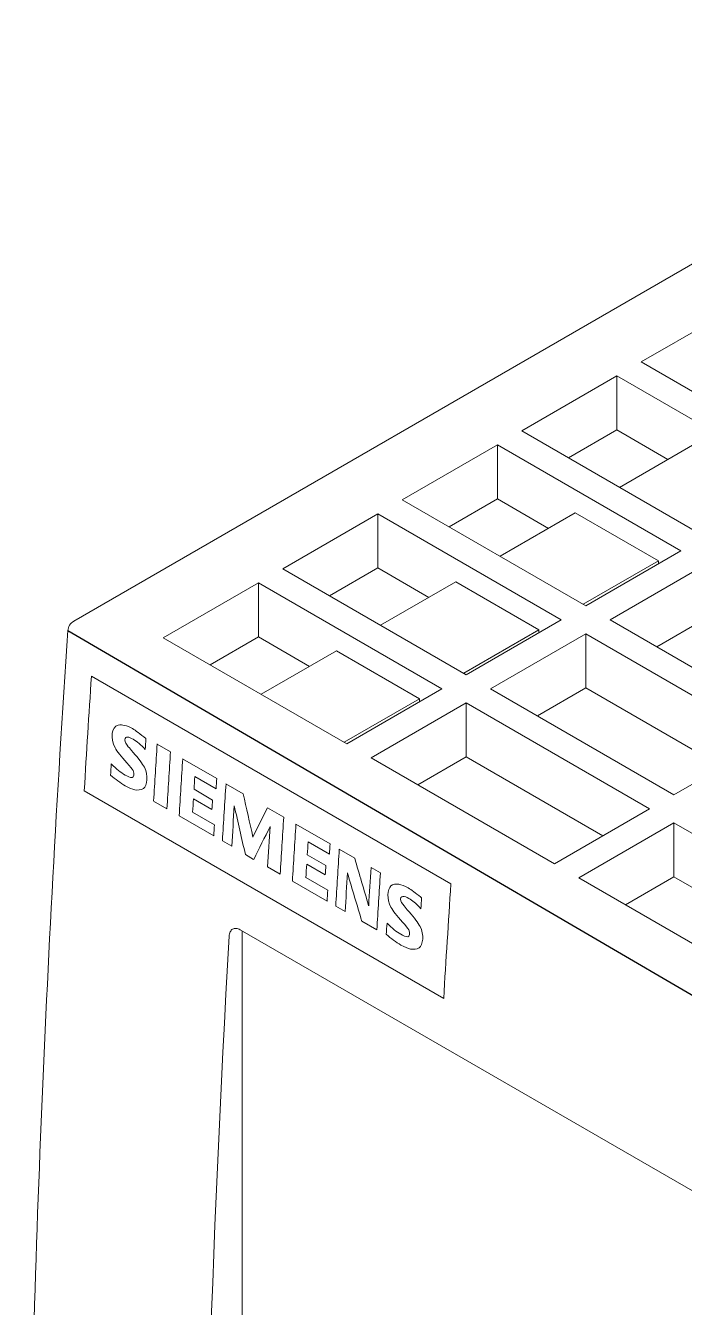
# Model space of a CAD drawing. Header units: inches. Extents: x 9220 to 92460, y -39241 to 4813.
# Drawn here: x 9219.83 to 9242.28, y 4756.4 to 4800.06 of the extents above; entities that cross this region are included whole.
import ezdxf

# ---------------------------------------------------------------- set-up
doc = ezdxf.new("R2010")
doc.units = ezdxf.units.IN
doc.header["$MEASUREMENT"] = 0

# ---------------------------------------------------------------- blocks, each defined once
blk = doc.blocks.new('A$C0f779728')
at = {"lineweight": 0, "extrusion": (-1.66533e-16, 0.816497, 0.57735)}
for p, q in [((2890.5588, -498.5775), (2889.1771, -499.3753)), ((2890.0649, -498.9544), (2889.9375, -499.028)), ((2889.9375, -499.028), (2890.1832, -499.1698)), ((2889.9048, -499.0468), (2889.7774, -499.1204)), ((2890.1506, -499.1887), (2889.9048, -499.0468)), ((2889.9048, -499.1191), (2889.9048, -499.0468)), ((2889.7774, -499.1204), (2890.0231, -499.2623)), ((2889.9048, -499.1191), (2889.84, -499.1565)), ((2889.9731, -499.1586), (2889.9048, -499.1191)), ((2889.7448, -499.1392), (2889.6173, -499.2128)), ((2889.9905, -499.2811), (2889.7448, -499.1392)), ((2889.7448, -499.2116), (2889.7448, -499.1392)), ((2890.0093, -499.1377), (2889.9083, -499.196)), ((2889.7448, -499.2116), (2889.68, -499.249)), ((2889.8131, -499.251), (2889.7448, -499.2116)), ((2889.6173, -499.2128), (2889.8631, -499.3547)), ((2889.5847, -499.2317), (2889.4573, -499.3052)), ((2889.8304, -499.3735), (2889.5847, -499.2317)), ((2889.5847, -499.304), (2889.5847, -499.2317)), ((2889.8492, -499.2301), (2889.7483, -499.2884)), ((2889.9606, -499.2944), (2889.8492, -499.2301)), ((2889.9606, -499.2944), (2889.8596, -499.3527)), ((2889.8631, -499.3547), (2889.9905, -499.2811)), ((2889.9606, -499.2984), (2889.9606, -499.2944)), ((2889.4573, -499.3052), (2889.703, -499.4471)), ((2889.5847, -499.304), (2889.5199, -499.3414)), ((2889.653, -499.3434), (2889.5847, -499.304)), ((2890.0231, -499.3), (2889.8957, -499.3735)), ((2889.4246, -499.3241), (2889.2972, -499.3976)), ((2889.6703, -499.4659), (2889.4246, -499.3241)), ((2889.4246, -499.3964), (2889.4246, -499.3241)), ((2889.6892, -499.3225), (2889.5882, -499.3808)), ((2889.8005, -499.3868), (2889.6892, -499.3225)), ((2889.703, -499.4471), (2889.8304, -499.3735)), ((2889.8957, -499.3735), (2890.1415, -499.5154)), ((2890.0231, -499.3723), (2889.9584, -499.4097)), ((2889.2972, -499.3976), (2889.5429, -499.5395)), ((2889.4246, -499.3964), (2889.3598, -499.4338)), ((2889.4929, -499.4358), (2889.4246, -499.3964)), ((2889.8005, -499.3868), (2889.6996, -499.4451)), ((2889.8631, -499.3924), (2889.7356, -499.4659)), ((2889.8005, -499.3908), (2889.8005, -499.3868)), ((2890.1088, -499.5343), (2889.8631, -499.3924)), ((2889.8631, -499.4647), (2889.8631, -499.3924)), ((2889.5291, -499.4149), (2889.4281, -499.4732)), ((2889.6405, -499.4792), (2889.5291, -499.4149)), ((2889.6825, -499.7271), (2889.2009, -499.449)), ((2889.5429, -499.5395), (2889.6703, -499.4659)), ((2889.7356, -499.4659), (2889.9814, -499.6078)), ((2889.8631, -499.4647), (2889.7983, -499.5021)), ((2890.0462, -499.5704), (2889.8631, -499.4647)), ((2889.6405, -499.4792), (2889.5395, -499.5375)), ((2889.703, -499.4848), (2889.5756, -499.5584)), ((2889.6405, -499.4832), (2889.6405, -499.4792)), ((2889.9487, -499.6267), (2889.703, -499.4848)), ((2889.703, -499.5571), (2889.703, -499.4848)), ((2889.9814, -499.6078), (2890.1088, -499.5343)), ((2889.289, -499.5398), (2889.3068, -499.5501)), ((2889.3231, -499.5595), (2889.3688, -499.5859)), ((2889.5756, -499.5584), (2889.8213, -499.7002)), ((2889.703, -499.5571), (2889.6382, -499.5945)), ((2889.8861, -499.6628), (2889.703, -499.5571)), ((2889.3679, -499.5997), (2889.3394, -499.5833)), ((2889.1912, -499.6025), (2889.6729, -499.8805)), ((2889.3383, -499.6005), (2889.3631, -499.6148)), ((2889.3811, -499.593), (2889.4042, -499.6064)), ((2889.302, -499.6265), (2889.2842, -499.6162)), ((2889.3623, -499.6274), (2889.3375, -499.6131)), ((2889.3647, -499.6627), (2889.3183, -499.6359)), ((2889.3364, -499.6312), (2889.3656, -499.6481)), ((2889.4367, -499.6251), (2889.4586, -499.6377)), ((2889.8213, -499.7002), (2889.9487, -499.6267)), ((2889.4749, -499.6472), (2889.5206, -499.6735)), ((2889.9814, -499.6455), (2889.854, -499.7191)), ((2890.2271, -499.7874), (2889.9814, -499.6455)), ((2889.9814, -499.7179), (2889.9814, -499.6455)), ((2889.3889, -499.6766), (2889.3763, -499.6694)), ((2889.5197, -499.6873), (2889.4912, -499.6709)), ((2889.4182, -499.6943), (2889.4072, -499.688)), ((2889.4901, -499.6881), (2889.5149, -499.7025)), ((2889.533, -499.6807), (2889.5537, -499.6926)), ((2889.4538, -499.7141), (2889.4369, -499.7043)), ((2889.5141, -499.7151), (2889.4893, -499.7007)), ((2889.5755, -499.7053), (2889.5881, -499.7125)), ((2889.5165, -499.7503), (2889.4701, -499.7235)), ((2889.4882, -499.7188), (2889.5174, -499.7357)), ((2889.854, -499.7191), (2890.0997, -499.861)), ((2889.9814, -499.7179), (2889.9166, -499.7553)), ((2890.1645, -499.8236), (2889.9814, -499.7179)), ((2889.5408, -499.7643), (2889.5282, -499.7571)), ((2889.6418, -499.7447), (2889.6433, -499.7459)), ((2889.5833, -499.7888), (2889.5632, -499.7773)), ((2890.1463, -500.2194), (2889.4002, -499.7886)), ((2889.403, -499.7902), (2889.403, -502.1979))]:
    blk.add_line(p, q, dxfattribs=at)
blk.add_line((2889.1693, -499.3878), (2890.4076, -500.1107))
at = {"lineweight": 0, "extrusion": (4.0637e-17, 0, -1)}
blk.add_arc((-2889.185, -499.3889), 0.0157, 3.8554, 60, dxfattribs=at)
at = {"lineweight": 0}
for centre, major_axis, ratio, start_param, end_param in [((2906.2684, -491.155), (-12.1063, -20.9687), 0.57735, -0.864386, -0.856886), ((2910.9939, -488.9267), (-17.0213, -23.4177), 0.57963, -0.741506, -0.740878), ((2906.3768, -491.2176), (-12.1063, -20.9687), 0.57735, -0.862506, -0.858775), ((2907.8401, -490.5372), (-13.5951, -21.763), 0.57995, -0.82171, -0.8209), ((2907.2811, -490.8419), (-12.9797, -21.4415), 0.57915, -0.838562, -0.837903), ((2909.1147, -489.9899), (-2.9157, -27.7936), 0.731817, -1.141955, -1.139736), ((2906.8779, -491.0074), (-12.5902, -21.2336), 0.578408, -0.846966, -0.846092), ((2907.971, -490.4982), (-13.707, -21.8209), 0.580028, -0.817996, -0.817406), ((2906.4637, -491.2678), (-12.1063, -20.9687), 0.57735, -0.861417, -0.858775), ((2906.5286, -491.3053), (-12.1063, -20.9687), 0.57735, -0.862506, -0.858775), ((2905.648, -491.6432), (11.2951, 20.5083), 0.575022, -4.024404, -4.023674), ((2909.3344, -489.8997), (-20.8635, -19.0152), 0.333788, -0.717366, -0.714884), ((2907.9919, -490.6248), (-13.5951, -21.763), 0.57995, -0.82171, -0.8209), ((2907.4329, -490.9296), (-12.9797, -21.4415), 0.57915, -0.838562, -0.837903), ((2907.0296, -491.095), (-12.5902, -21.2336), 0.578408, -0.846966, -0.846092), ((2908.1228, -490.5859), (-13.707, -21.8209), 0.580028, -0.817996, -0.817406), ((2911.1032, -489.1787), (1.0026, -30.534), 0.756267, -1.244203, -1.241979), ((2906.6156, -491.3555), (-12.1063, -20.9687), 0.57735, -0.861306, -0.858775), ((2906.6581, -491.38), (-12.1063, -20.9687), 0.57735, -0.862506, -0.858775), ((2905.7998, -491.7308), (11.2951, 20.5083), 0.575022, -4.024404, -4.023674), ((2904.1417, -492.6686), (9.5222, 19.4147), 0.566597, -4.082455, -4.081686), ((2906.4672, -491.269), (-12.1063, -20.9687), 0.57735, -0.852929, -0.730899)]:
    blk.add_ellipse(centre, major_axis=major_axis, ratio=ratio, start_param=start_param, end_param=end_param, dxfattribs=at)
at = {"lineweight": 0, "extrusion": (-7.58296e-17, -2.03185e-17, -1)}
blk.add_ellipse((2906.359, -491.2073), major_axis=(12.1063, 20.9687), ratio=0.57735, start_param=-2.282818, end_param=-2.279086, dxfattribs=at)
at = {"lineweight": 0, "extrusion": (-1.10218e-16, 1.36627e-16, -1)}
blk.add_ellipse((2908.2402, -490.2201), major_axis=(14.1329, 22.0383), ratio=0.580272, start_param=-2.336497, end_param=-2.335799, dxfattribs=at)
at = {"lineweight": 0, "extrusion": (-2.92163e-16, 1.04582e-16, -1)}
for centre in [(2906.3932, -491.227), (2906.4512, -491.2605), (2906.5449, -491.3147), (2906.603, -491.3482)]:
    blk.add_ellipse(centre, major_axis=(12.1063, 20.9687), ratio=0.57735, start_param=-2.282818, end_param=-2.279086, dxfattribs=at)
at = {"lineweight": 0, "extrusion": (-2.48627e-16, 2.41835e-17, -1)}
blk.add_ellipse((2909.1973, -489.9355), major_axis=(2.7181, 27.9444), ratio=0.733754, start_param=-1.997601, end_param=-1.995113, dxfattribs=at)
at = {"lineweight": 0, "extrusion": (8.18711e-17, 7.49871e-17, -1)}
blk.add_ellipse((2909.2649, -489.9336), major_axis=(20.7485, 19.0039), ratio=0.336954, start_param=-2.424603, end_param=-2.422391, dxfattribs=at)
at = {"lineweight": 0, "extrusion": (-9.24296e-17, 1.17463e-16, -1)}
blk.add_ellipse((2906.5117, -491.2955), major_axis=(12.1063, 20.9687), ratio=0.57735, start_param=-2.282818, end_param=-2.280176, dxfattribs=at)
at = {"lineweight": 0, "extrusion": (-8.87111e-17, 1.79415e-16, -1)}
blk.add_ellipse((2906.6456, -491.3728), major_axis=(12.1063, 20.9687), ratio=0.57735, start_param=-2.281585, end_param=-2.279086, dxfattribs=at)
at = {"lineweight": 0, "extrusion": (-5.32365e-17, -5.76962e-17, -1)}
blk.add_ellipse((2911.2129, -489.1102), major_axis=(-1.2339, 30.6917), ratio=0.757712, start_param=-1.895137, end_param=-1.892889, dxfattribs=at)
at = {"lineweight": 0, "extrusion": (-1.92296e-16, 1.11022e-16, -1)}
blk.add_ellipse((2906.75, -491.4331), major_axis=(12.1063, 20.9687), ratio=0.57735, start_param=-2.284707, end_param=-2.277207, dxfattribs=at)
at = {"lineweight": 0, "extrusion": (-2.23381e-16, -1.32259e-17, -1)}
blk.add_ellipse((2904.2494, -492.5784), major_axis=(9.6654, 19.5081), ratio=0.567717, start_param=-2.209086, end_param=-2.20829, dxfattribs=at)
at = {"lineweight": 0}
for points, knots in [([(2889.1693, -499.3878), (2889.1544, -499.6087), (2889.1425, -499.8281), (2889.1246, -500.2638), (2889.1187, -500.4802), (2889.1127, -500.9095), (2889.1127, -501.1225), (2889.1187, -501.5449), (2889.1246, -501.7544), (2889.1425, -502.1695), (2889.1544, -502.3752), (2889.1693, -502.5789)], [3.0608019, 3.0608019, 3.0608019, 3.0608019, 3.0931182, 3.0931182, 3.1254345, 3.1254345, 3.1577508, 3.1577508, 3.1900671, 3.1900671, 3.2223834, 3.2223834, 3.2223834, 3.2223834]), ([(2889.2456, -499.5342), (2889.2455, -499.5372), (2889.248, -499.5406), (2889.2503, -499.5434), (2889.2526, -499.5461), (2889.2531, -499.5467), (2889.257, -499.5512)], [0, 0, 0, 0, 0.5, 0.5, 0.5, 1, 1, 1, 1]), ([(2889.2275, -499.5665), (2889.2343, -499.5732), (2889.2404, -499.5781), (2889.2459, -499.5814), (2889.2486, -499.583), (2889.2532, -499.5849), (2889.2553, -499.5847), (2889.2574, -499.5844), (2889.2591, -499.5799), (2889.2567, -499.5755)], [0, 0, 0, 0, 0.5, 0.5, 0.5, 0.75, 0.75, 0.75, 1, 1, 1, 1]), ([(2889.2719, -499.571), (2889.2774, -499.5818), (2889.2759, -499.5955), (2889.2705, -499.5995), (2889.2677, -499.6015), (2889.2626, -499.6018), (2889.259, -499.6011), (2889.2554, -499.6004), (2889.2511, -499.5987), (2889.2462, -499.5958)], [0, 0, 0, 0, 0.5, 0.5, 0.5, 0.75, 0.75, 0.75, 1, 1, 1, 1]), ([(2889.602, -499.7583), (2889.5964, -499.7477), (2889.5974, -499.7344), (2889.6021, -499.7299), (2889.6045, -499.7277), (2889.6094, -499.7271), (2889.6129, -499.7277), (2889.6163, -499.7282), (2889.6205, -499.7299), (2889.6253, -499.7326)], [0, 0, 0, 0, 0.5, 0.5, 0.5, 0.75, 0.75, 0.75, 1, 1, 1, 1]), ([(2889.6424, -499.7604), (2889.6373, -499.7549), (2889.6325, -499.7506), (2889.6279, -499.7477), (2889.6256, -499.7462), (2889.6225, -499.7446), (2889.6199, -499.7441), (2889.6173, -499.7436), (2889.6153, -499.7443), (2889.615, -499.7475)], [0, 0, 0, 0, 0.5, 0.5, 0.5, 0.75, 0.75, 0.75, 1, 1, 1, 1]), ([(2889.615, -499.7475), (2889.6149, -499.7505), (2889.6174, -499.7539), (2889.6197, -499.7567), (2889.6221, -499.7594), (2889.6225, -499.76), (2889.6265, -499.7646)], [0, 0, 0, 0, 0.5, 0.5, 0.5, 1, 1, 1, 1]), ([(2889.4002, -499.7886), (2889.3985, -499.7876), (2889.3966, -499.7869), (2889.3931, -499.7867), (2889.3914, -499.787), (2889.3888, -499.7886), (2889.3876, -499.7898), (2889.386, -499.7931), (2889.3855, -499.7951), (2889.3854, -499.7972)], [0, 0, 0, 0, 0.01883213, 0.01883213, 0.03766425, 0.03766425, 0.05654428, 0.05654428, 0.07542414, 0.07542414, 0.07542414, 0.07542414]), ([(2889.5969, -499.7798), (2889.6037, -499.7865), (2889.6098, -499.7914), (2889.6153, -499.7947), (2889.6181, -499.7963), (2889.6226, -499.7982), (2889.6247, -499.798), (2889.6268, -499.7977), (2889.6285, -499.7931), (2889.6262, -499.7887)], [0, 0, 0, 0, 0.5, 0.5, 0.5, 0.75, 0.75, 0.75, 1, 1, 1, 1]), ([(2889.6413, -499.7843), (2889.6469, -499.7951), (2889.6453, -499.8088), (2889.6399, -499.8128), (2889.6372, -499.8149), (2889.6321, -499.8151), (2889.6285, -499.8144), (2889.6249, -499.8137), (2889.6206, -499.8119), (2889.6156, -499.8091)], [0, 0, 0, 0, 0.5, 0.5, 0.5, 0.75, 0.75, 0.75, 1, 1, 1, 1])]:
    blk.add_open_spline(points, degree=3, knots=knots, dxfattribs=at)
for points in [[(2889.2326, -499.545), (2889.2259, -499.5322), (2889.2276, -499.5168), (2889.2369, -499.5145)], [(2889.2369, -499.5145), (2889.242, -499.5135), (2889.2483, -499.515), (2889.2558, -499.5191)], [(2889.2558, -499.5191), (2889.2602, -499.5218), (2889.2662, -499.5263), (2889.2739, -499.5326)], [(2889.2567, -499.5334), (2889.2512, -499.5303), (2889.2465, -499.5283), (2889.2456, -499.5342)], [(2889.273, -499.5471), (2889.2673, -499.541), (2889.2619, -499.5364), (2889.2567, -499.5334)], [(2889.2484, -499.565), (2889.2405, -499.5563), (2889.2353, -499.5496), (2889.2326, -499.545)], [(2889.257, -499.5512), (2889.2643, -499.5596), (2889.2692, -499.5662), (2889.2719, -499.571)], [(2889.2567, -499.5755), (2889.2555, -499.5733), (2889.2527, -499.5699), (2889.2484, -499.565)], [(2889.2462, -499.5958), (2889.2396, -499.5919), (2889.2331, -499.5872), (2889.2266, -499.5816)], [(2889.6253, -499.7326), (2889.6297, -499.7352), (2889.6352, -499.7393), (2889.6418, -499.7447)], [(2889.6178, -499.7783), (2889.61, -499.7696), (2889.6047, -499.763), (2889.602, -499.7583)], [(2889.6265, -499.7646), (2889.6337, -499.7729), (2889.6386, -499.7795), (2889.6413, -499.7843)], [(2889.6156, -499.8091), (2889.609, -499.8052), (2889.6025, -499.8005), (2889.596, -499.7949)], [(2889.6262, -499.7887), (2889.6249, -499.7866), (2889.6222, -499.7832), (2889.6178, -499.7783)]]:
    blk.add_open_spline(points, degree=3, dxfattribs=at)

msp = doc.modelspace()

# ---------------------------------------------------------------- block references
at = {"xscale": 25.43077071118945, "yscale": 25.43077071118945, "zscale": 25.43077071118945}
msp.add_blockref('A$C0f779728', (-64252.532, 17479.27), dxfattribs=at)

doc.saveas('drawing.dxf')
